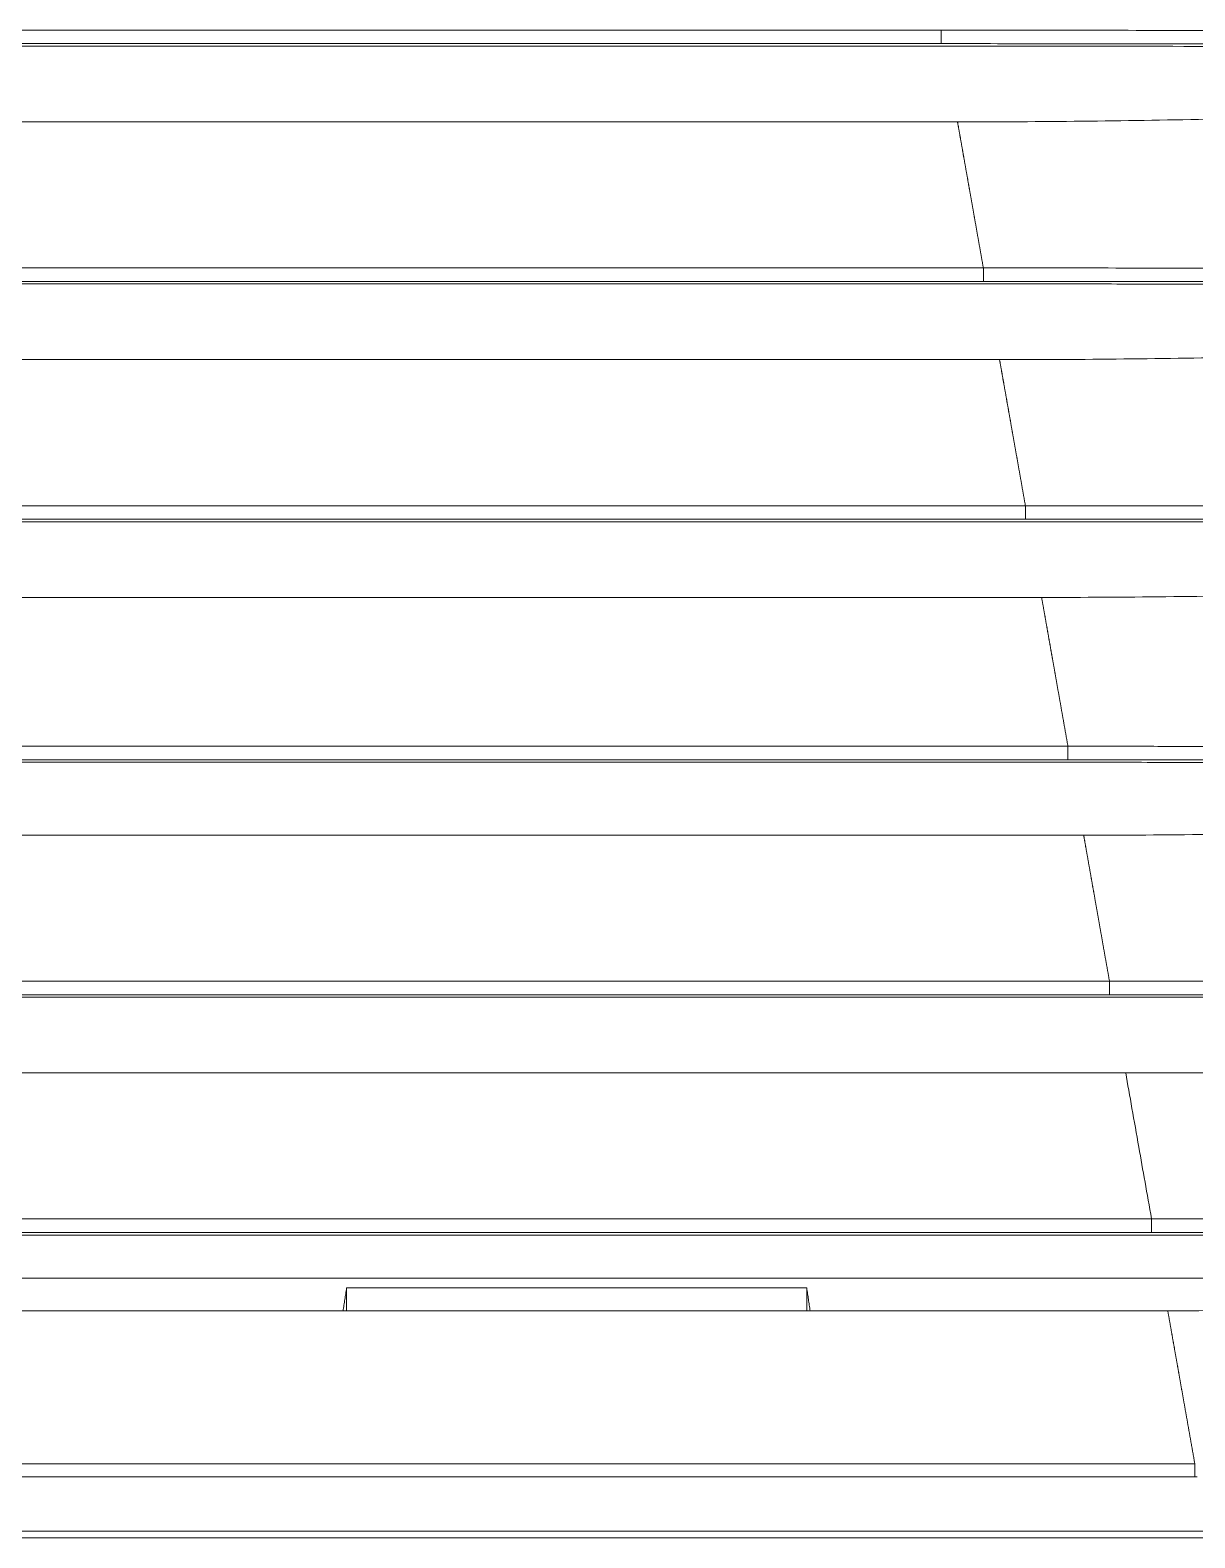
# Model space of a CAD drawing. Header units: millimetres. Extents: x 70151 to 230897, y 35202 to 113211.
# Drawn here: x 171812.3 to 171888.5, y 68349.7 to 68448.4 of the extents above; entities that cross this region are included whole.
import ezdxf

# ---------------------------------------------------------------- set-up
doc = ezdxf.new("R2010")
doc.units = ezdxf.units.MM
doc.header["$LTSCALE"] = 50
doc.layers.add('2-con', color=2, linetype='Continuous')
doc.layers.add('mark-B', color=2, linetype='Continuous', lineweight=20)

# ---------------------------------------------------------------- blocks, each defined once
blk = doc.blocks.new('무풍1way 일반')
at = {"layer": 'mark-B'}
for p, q in [((-380.009, -53.257), (380.009, -53.257)), ((380.009, -53.694), (-380.009, -53.694)), ((-379.231, -57.257), (379.231, -57.257)), ((379.231, -58.094), (-379.231, -58.094)), ((-377.457, -68.125), (-234.951, -68.125)), ((-353.818, -68.125), (-353.818, -69.617)), ((-323.694, -69.617), (-323.694, -68.125)), ((-258.563, -70.252), (-417.21, -70.252)), ((-235.049, -73.081), (-376.581, -73.081)), ((-376.395, -73.247), (376.395, -73.247)), ((376.395, -74.131), (-376.395, -74.131)), ((-374.704, -83.689), (-234.951, -83.689)), ((-235.049, -88.645), (-373.828, -88.645)), ((-373.642, -88.811), (373.642, -88.811)), ((373.642, -89.695), (-373.642, -89.695)), ((-371.951, -99.253), (-234.951, -99.253)), ((-235.051, -104.024), (-371.108, -104.024)), ((-370.922, -104.189), (370.922, -104.189)), ((370.922, -105.072), (-370.922, -105.072)), ((-369.199, -114.817), (-234.951, -114.817)), ((-235.049, -119.773), (-368.323, -119.773)), ((-368.136, -119.939), (368.136, -119.939)), ((368.136, -120.823), (-368.136, -120.823)), ((-366.446, -130.381), (-234.951, -130.381)), ((-235.049, -135.337), (-365.57, -135.337)), ((-365.384, -135.503), (365.384, -135.503)), ((365.384, -136.387), (-365.384, -136.387)), ((-363.693, -145.945), (-234.951, -145.945)), ((-235.049, -150.901), (-362.818, -150.901)), ((-362.631, -151.067), (362.631, -151.067)), ((362.631, -151.951), (-362.631, -151.951))]:
    blk.add_line(p, q, dxfattribs=at)
for points, degree in [([(-379.379, -57.257), (-379.33, -57.257), (-379.28, -57.257), (-379.231, -57.257)], 3), ([(-354.046, -68.11), (-353.818, -69.617)], 1), ([(-323.694, -69.617), (-323.465, -68.11)], 1), ([(-353.818, -69.617), (-323.694, -69.617)], 1)]:
    blk.add_open_spline(points, degree=degree, dxfattribs=at)
for points, knots in [([(-379.231, -58.094), (-379.231, -58.067), (-379.231, -58.035), (-379.231, -57.967), (-379.231, -57.929), (-379.231, -57.851), (-379.231, -57.81), (-379.231, -57.727), (-379.231, -57.685), (-379.231, -57.602), (-379.231, -57.561), (-379.231, -57.484), (-379.231, -57.447), (-379.231, -57.38), (-379.231, -57.349), (-379.231, -57.297), (-379.231, -57.275), (-379.231, -57.257)], [0, 0, 0, 0, 0.125, 0.125, 0.25, 0.25, 0.375, 0.375, 0.5, 0.5, 0.625, 0.625, 0.75, 0.75, 0.875, 0.875, 1, 1, 1, 1]), ([(-379.231, -58.094), (-379.225, -58.126), (-379.214, -58.191), (-379.197, -58.287), (-379.18, -58.384), (-379.163, -58.48), (-379.146, -58.576), (-379.129, -58.672), (-379.112, -58.768), (-379.095, -58.863), (-379.078, -58.958), (-379.062, -59.053), (-379.045, -59.148), (-379.028, -59.242), (-379.011, -59.337), (-378.995, -59.431), (-378.978, -59.525), (-378.962, -59.618), (-378.945, -59.712), (-378.929, -59.805), (-378.912, -59.898), (-378.896, -59.991), (-378.879, -60.084), (-378.863, -60.176), (-378.847, -60.268), (-378.83, -60.36), (-378.814, -60.452), (-378.798, -60.543), (-378.782, -60.635), (-378.766, -60.726), (-378.75, -60.817), (-378.734, -60.907), (-378.718, -60.998), (-378.702, -61.088), (-378.686, -61.178), (-378.67, -61.268), (-378.654, -61.358), (-378.638, -61.447), (-378.622, -61.536), (-378.607, -61.625), (-378.591, -61.714), (-378.575, -61.803), (-378.56, -61.891), (-378.544, -61.979), (-378.528, -62.067), (-378.513, -62.155), (-378.497, -62.242), (-378.482, -62.33), (-378.467, -62.417), (-378.451, -62.503), (-378.436, -62.59), (-378.421, -62.677), (-378.405, -62.763), (-378.39, -62.849), (-378.375, -62.935), (-378.36, -63.02), (-378.345, -63.105), (-378.33, -63.191), (-378.315, -63.276), (-378.3, -63.36), (-378.285, -63.445), (-378.27, -63.529), (-378.255, -63.613), (-378.24, -63.697), (-378.225, -63.781), (-378.211, -63.864), (-378.196, -63.947), (-378.181, -64.03), (-378.167, -64.113), (-378.152, -64.196), (-378.137, -64.278), (-378.123, -64.36), (-378.108, -64.442), (-378.094, -64.524), (-378.079, -64.606), (-378.065, -64.687), (-378.051, -64.768), (-378.036, -64.849), (-378.022, -64.93), (-378.008, -65.01), (-377.994, -65.09), (-377.98, -65.17), (-377.965, -65.25), (-377.951, -65.33), (-377.937, -65.409), (-377.923, -65.488), (-377.909, -65.567), (-377.895, -65.646), (-377.882, -65.725), (-377.868, -65.803), (-377.854, -65.881), (-377.84, -65.959), (-377.826, -66.037), (-377.813, -66.114), (-377.799, -66.191), (-377.785, -66.268), (-377.772, -66.345), (-377.758, -66.422), (-377.745, -66.498), (-377.731, -66.574), (-377.718, -66.65), (-377.704, -66.726), (-377.691, -66.802), (-377.678, -66.877), (-377.664, -66.952), (-377.651, -67.027), (-377.638, -67.102), (-377.625, -67.176), (-377.612, -67.251), (-377.599, -67.325), (-377.585, -67.399), (-377.572, -67.472), (-377.559, -67.546), (-377.547, -67.619), (-377.534, -67.692), (-377.521, -67.765), (-377.508, -67.837), (-377.495, -67.91), (-377.482, -67.982), (-377.47, -68.054), (-377.461, -68.101), (-377.457, -68.125)], [0, 0, 0, 0, 0.008442, 0.016882, 0.025321, 0.033758, 0.042193, 0.050627, 0.05906, 0.06749, 0.07592, 0.084348, 0.092774, 0.101199, 0.109623, 0.118045, 0.126466, 0.134886, 0.143304, 0.151721, 0.160137, 0.168552, 0.176965, 0.185378, 0.193789, 0.202199, 0.210608, 0.219016, 0.227423, 0.235829, 0.244234, 0.252638, 0.261041, 0.269444, 0.277845, 0.286246, 0.294645, 0.303044, 0.311442, 0.31984, 0.328237, 0.336633, 0.345028, 0.353423, 0.361817, 0.370211, 0.378604, 0.386996, 0.395388, 0.40378, 0.412171, 0.420562, 0.428952, 0.437342, 0.445732, 0.454121, 0.46251, 0.470899, 0.479287, 0.487675, 0.496063, 0.504451, 0.512839, 0.521227, 0.529614, 0.538002, 0.546389, 0.554777, 0.563165, 0.571552, 0.57994, 0.588328, 0.596715, 0.605104, 0.613492, 0.62188, 0.630269, 0.638658, 0.647047, 0.655437, 0.663827, 0.672217, 0.680607, 0.688998, 0.69739, 0.705782, 0.714174, 0.722567, 0.730961, 0.739355, 0.74775, 0.756145, 0.764541, 0.772938, 0.781335, 0.789733, 0.798132, 0.806532, 0.814932, 0.823334, 0.831736, 0.840139, 0.848543, 0.856948, 0.865354, 0.87376, 0.882168, 0.890577, 0.898987, 0.907398, 0.91581, 0.924224, 0.932638, 0.941054, 0.949471, 0.957889, 0.966309, 0.97473, 0.983152, 0.991575, 1, 1, 1, 1]), ([(-377.457, -68.125), (-382.878, -68.125), (-393.721, -68.251), (-409.959, -68.722), (-426.17, -69.381), (-442.363, -70.134), (-455.757, -70.756), (-463.76, -71.094), (-466.361, -71.198)], [0, 0, 0, 0, 0.182438, 0.364876, 0.547314, 0.729752, 0.91219, 1, 1, 1, 1]), ([(-493.88, -72.77), (-488.977, -72.781), (-484.078, -72.798), (-474.287, -72.839), (-469.394, -72.863), (-462.058, -72.902), (-459.613, -72.916), (-454.723, -72.943), (-452.279, -72.957), (-447.39, -72.985), (-444.946, -72.999), (-440.057, -73.027), (-435.168, -73.054), (-430.277, -73.081), (-425.386, -73.106), (-422.939, -73.118), (-418.045, -73.142), (-415.598, -73.153), (-410.702, -73.173), (-408.254, -73.183), (-400.908, -73.209), (-396.008, -73.223), (-388.656, -73.237), (-386.205, -73.241), (-381.301, -73.246), (-378.848, -73.247), (-376.395, -73.247)], [0, 0, 0, 0, 0.125, 0.125, 0.25, 0.25, 0.3125, 0.3125, 0.375, 0.375, 0.4375, 0.4375, 0.5, 0.5625, 0.5625, 0.625, 0.625, 0.6875, 0.6875, 0.75, 0.75, 0.875, 0.875, 0.9375, 0.9375, 1, 1, 1, 1]), ([(-376.581, -73.081), (-378.486, -73.081), (-380.39, -73.08), (-383.247, -73.078), (-384.2, -73.077), (-386.104, -73.075), (-387.056, -73.074), (-391.816, -73.067), (-395.622, -73.058), (-403.231, -73.037), (-407.034, -73.024), (-414.638, -72.995), (-418.438, -72.978), (-426.037, -72.943), (-429.836, -72.924), (-437.432, -72.884), (-441.229, -72.863), (-448.823, -72.821), (-452.619, -72.8), (-460.214, -72.759), (-464.012, -72.739), (-467.811, -72.721)], [0, 0, 0, 0, 0.0625, 0.0625, 0.09375, 0.09375, 0.125, 0.125, 0.25, 0.25, 0.375, 0.375, 0.5, 0.5, 0.625, 0.625, 0.75, 0.75, 0.875, 0.875, 1, 1, 1, 1]), ([(-376.395, -74.131), (-376.48, -74.131), (-376.565, -74.131), (-376.735, -74.131), (-376.991, -74.131), (-377.587, -74.131), (-378.779, -74.131), (-381.164, -74.129), (-383.207, -74.127), (-387.293, -74.12), (-390.017, -74.113), (-398.185, -74.087), (-403.628, -74.061), (-411.789, -74.01), (-414.509, -73.992), (-418.588, -73.961), (-419.948, -73.951), (-422.667, -73.929), (-424.026, -73.917), (-428.104, -73.882), (-430.821, -73.856), (-436.255, -73.803), (-438.972, -73.776), (-444.404, -73.719), (-447.121, -73.689), (-452.553, -73.63), (-455.269, -73.6), (-460.701, -73.542), (-463.418, -73.513), (-468.853, -73.457), (-471.57, -73.431), (-479.725, -73.357), (-485.164, -73.315), (-493.328, -73.271), (-496.051, -73.259), (-501.498, -73.243), (-504.223, -73.238), (-506.95, -73.237)], [0, 0, 0, 0, 0.001953, 0.001953, 0.003906, 0.007812, 0.015625, 0.03125, 0.0625, 0.0625, 0.125, 0.125, 0.25, 0.25, 0.3125, 0.3125, 0.34375, 0.34375, 0.375, 0.375, 0.4375, 0.4375, 0.5, 0.5, 0.5625, 0.5625, 0.625, 0.625, 0.6875, 0.6875, 0.75, 0.75, 0.875, 0.875, 0.9375, 0.9375, 1, 1, 1, 1]), ([(-376.395, -74.131), (-376.395, -74.099), (-376.395, -74.062), (-376.395, -73.978), (-376.395, -73.933), (-376.395, -73.837), (-376.395, -73.788), (-376.395, -73.688), (-376.395, -73.639), (-376.395, -73.545), (-376.395, -73.5), (-376.395, -73.419), (-376.395, -73.382), (-376.395, -73.322), (-376.395, -73.297), (-376.395, -73.261), (-376.395, -73.251), (-376.395, -73.247)], [0, 0, 0, 0, 0.125, 0.125, 0.25, 0.25, 0.375, 0.375, 0.5, 0.5, 0.625, 0.625, 0.75, 0.75, 0.875, 0.875, 1, 1, 1, 1]), ([(-374.704, -83.689), (-374.966, -82.21), (-375.493, -79.228), (-376.102, -75.786), (-376.395, -74.131)], [0, 0, 0, 0, 0.544728, 1, 1, 1, 1]), ([(-374.704, -83.689), (-380.127, -83.689), (-390.972, -83.815), (-407.212, -84.286), (-423.421, -84.945), (-439.611, -85.698), (-453.003, -86.32), (-461.005, -86.658), (-463.608, -86.762)], [0, 0, 0, 0, 0.182428, 0.364856, 0.547284, 0.729713, 0.912141, 1, 1, 1, 1]), ([(-491.123, -88.372), (-486.221, -88.382), (-481.323, -88.398), (-471.532, -88.436), (-466.64, -88.458), (-459.302, -88.494), (-456.857, -88.506), (-451.967, -88.532), (-449.522, -88.544), (-444.633, -88.57), (-442.188, -88.583), (-437.298, -88.609), (-432.408, -88.634), (-427.517, -88.659), (-422.625, -88.682), (-420.179, -88.693), (-415.285, -88.714), (-412.837, -88.725), (-407.942, -88.743), (-405.494, -88.752), (-398.148, -88.776), (-393.25, -88.789), (-385.899, -88.802), (-383.449, -88.805), (-378.546, -88.81), (-376.094, -88.811), (-373.642, -88.811)], [0, 0, 0, 0, 0.125, 0.125, 0.25, 0.25, 0.3125, 0.3125, 0.375, 0.375, 0.4375, 0.4375, 0.5, 0.5625, 0.5625, 0.625, 0.625, 0.6875, 0.6875, 0.75, 0.75, 0.875, 0.875, 0.9375, 0.9375, 1, 1, 1, 1]), ([(-465.062, -88.315), (-461.263, -88.332), (-457.464, -88.35), (-449.868, -88.388), (-446.07, -88.407), (-438.475, -88.445), (-434.677, -88.464), (-427.08, -88.501), (-423.281, -88.519), (-415.681, -88.551), (-411.88, -88.566), (-404.276, -88.593), (-400.473, -88.605), (-392.864, -88.624), (-389.058, -88.632), (-383.347, -88.64), (-381.443, -88.642), (-377.636, -88.644), (-375.732, -88.645), (-373.828, -88.645)], [0, 0, 0, 0, 0.125, 0.125, 0.25, 0.25, 0.375, 0.375, 0.5, 0.5, 0.625, 0.625, 0.75, 0.75, 0.875, 0.875, 0.9375, 0.9375, 1, 1, 1, 1]), ([(-373.642, -88.811), (-373.642, -88.815), (-373.642, -88.825), (-373.642, -88.861), (-373.642, -88.886), (-373.642, -88.946), (-373.642, -88.983), (-373.642, -89.064), (-373.642, -89.109), (-373.642, -89.203), (-373.642, -89.252), (-373.642, -89.352), (-373.642, -89.401), (-373.642, -89.497), (-373.642, -89.542), (-373.642, -89.626), (-373.642, -89.663), (-373.642, -89.695)], [0, 0, 0, 0, 0.125, 0.125, 0.25, 0.25, 0.375, 0.375, 0.5, 0.5, 0.625, 0.625, 0.75, 0.75, 0.875, 0.875, 1, 1, 1, 1]), ([(-373.642, -89.695), (-373.727, -89.695), (-373.812, -89.695), (-373.982, -89.695), (-374.238, -89.695), (-374.834, -89.695), (-376.026, -89.695), (-378.409, -89.694), (-380.452, -89.691), (-384.537, -89.685), (-387.259, -89.678), (-395.426, -89.653), (-400.868, -89.629), (-409.028, -89.581), (-411.748, -89.563), (-417.186, -89.525), (-419.905, -89.504), (-425.342, -89.459), (-428.06, -89.434), (-433.494, -89.384), (-436.211, -89.357), (-441.644, -89.303), (-444.361, -89.274), (-449.794, -89.218), (-452.51, -89.189), (-457.943, -89.133), (-460.66, -89.105), (-466.095, -89.052), (-468.813, -89.027), (-476.967, -88.956), (-482.406, -88.916), (-490.569, -88.873), (-493.29, -88.862), (-498.736, -88.846), (-501.46, -88.841), (-504.185, -88.841)], [0, 0, 0, 0, 0.001953, 0.001953, 0.003906, 0.007812, 0.015625, 0.03125, 0.0625, 0.0625, 0.125, 0.125, 0.25, 0.25, 0.3125, 0.3125, 0.375, 0.375, 0.4375, 0.4375, 0.5, 0.5, 0.5625, 0.5625, 0.625, 0.625, 0.6875, 0.6875, 0.75, 0.75, 0.875, 0.875, 0.9375, 0.9375, 1, 1, 1, 1]), ([(-373.642, -89.695), (-373.637, -89.726), (-373.626, -89.787), (-373.609, -89.879), (-373.593, -89.97), (-373.577, -90.062), (-373.561, -90.153), (-373.545, -90.244), (-373.529, -90.334), (-373.513, -90.425), (-373.497, -90.515), (-373.481, -90.605), (-373.465, -90.695), (-373.449, -90.785), (-373.433, -90.875), (-373.418, -90.964), (-373.402, -91.053), (-373.386, -91.142), (-373.37, -91.231), (-373.355, -91.319), (-373.339, -91.408), (-373.323, -91.496), (-373.308, -91.584), (-373.292, -91.671), (-373.277, -91.759), (-373.261, -91.846), (-373.246, -91.934), (-373.231, -92.021), (-373.215, -92.107), (-373.2, -92.194), (-373.185, -92.28), (-373.169, -92.367), (-373.154, -92.453), (-373.139, -92.538), (-373.124, -92.624), (-373.109, -92.709), (-373.094, -92.795), (-373.079, -92.88), (-373.064, -92.964), (-373.049, -93.049), (-373.034, -93.133), (-373.019, -93.218), (-373.004, -93.302), (-372.989, -93.386), (-372.974, -93.469), (-372.96, -93.553), (-372.945, -93.636), (-372.93, -93.719), (-372.916, -93.802), (-372.901, -93.885), (-372.886, -93.967), (-372.872, -94.049), (-372.857, -94.131), (-372.843, -94.213), (-372.828, -94.295), (-372.814, -94.376), (-372.8, -94.458), (-372.785, -94.539), (-372.771, -94.62), (-372.757, -94.701), (-372.742, -94.781), (-372.728, -94.861), (-372.714, -94.941), (-372.7, -95.021), (-372.686, -95.101), (-372.672, -95.181), (-372.658, -95.26), (-372.644, -95.339), (-372.63, -95.418), (-372.616, -95.497), (-372.602, -95.575), (-372.588, -95.654), (-372.574, -95.732), (-372.56, -95.81), (-372.547, -95.888), (-372.533, -95.965), (-372.519, -96.043), (-372.506, -96.12), (-372.492, -96.197), (-372.478, -96.274), (-372.465, -96.35), (-372.451, -96.427), (-372.438, -96.503), (-372.424, -96.579), (-372.411, -96.655), (-372.398, -96.73), (-372.384, -96.806), (-372.371, -96.881), (-372.358, -96.956), (-372.345, -97.031), (-372.331, -97.105), (-372.318, -97.18), (-372.305, -97.254), (-372.292, -97.328), (-372.279, -97.402), (-372.266, -97.476), (-372.253, -97.549), (-372.24, -97.622), (-372.227, -97.695), (-372.214, -97.768), (-372.201, -97.841), (-372.188, -97.913), (-372.176, -97.986), (-372.163, -98.058), (-372.15, -98.13), (-372.137, -98.201), (-372.125, -98.273), (-372.112, -98.344), (-372.1, -98.415), (-372.087, -98.486), (-372.075, -98.557), (-372.062, -98.628), (-372.05, -98.698), (-372.037, -98.768), (-372.025, -98.838), (-372.013, -98.908), (-372, -98.977), (-371.988, -99.047), (-371.976, -99.116), (-371.964, -99.185), (-371.955, -99.23), (-371.951, -99.253)], [0, 0, 0, 0, 0.008436, 0.01687, 0.025302, 0.033734, 0.042163, 0.050592, 0.059019, 0.067445, 0.075869, 0.084292, 0.092714, 0.101135, 0.109554, 0.117972, 0.126389, 0.134805, 0.14322, 0.151634, 0.160046, 0.168458, 0.176868, 0.185278, 0.193686, 0.202094, 0.2105, 0.218906, 0.227311, 0.235715, 0.244118, 0.252521, 0.260922, 0.269323, 0.277723, 0.286122, 0.294521, 0.302919, 0.311316, 0.319713, 0.328109, 0.336505, 0.3449, 0.353294, 0.361688, 0.370082, 0.378475, 0.386867, 0.395259, 0.403651, 0.412043, 0.420434, 0.428825, 0.437215, 0.445606, 0.453996, 0.462386, 0.470775, 0.479165, 0.487554, 0.495943, 0.504333, 0.512722, 0.521111, 0.5295, 0.537889, 0.546278, 0.554667, 0.563056, 0.571445, 0.579835, 0.588225, 0.596614, 0.605004, 0.613394, 0.621785, 0.630176, 0.638567, 0.646958, 0.65535, 0.663742, 0.672134, 0.680527, 0.68892, 0.697314, 0.705708, 0.714103, 0.722498, 0.730894, 0.73929, 0.747687, 0.756085, 0.764483, 0.772882, 0.781282, 0.789683, 0.798084, 0.806486, 0.814888, 0.823292, 0.831696, 0.840102, 0.848508, 0.856915, 0.865323, 0.873732, 0.882142, 0.890553, 0.898965, 0.907378, 0.915793, 0.924208, 0.932624, 0.941042, 0.949461, 0.957881, 0.966302, 0.974725, 0.983148, 0.991574, 1, 1, 1, 1]), ([(-371.951, -99.253), (-377.376, -99.253), (-388.224, -99.379), (-404.466, -99.85), (-420.673, -100.509), (-436.858, -101.262), (-450.248, -101.884), (-458.251, -102.222), (-460.855, -102.326)], [0, 0, 0, 0, 0.182418, 0.364836, 0.547254, 0.729672, 0.91209, 1, 1, 1, 1]), ([(-370.922, -105.072), (-371.007, -105.072), (-371.093, -105.072), (-371.263, -105.072), (-371.519, -105.072), (-372.115, -105.072), (-373.308, -105.072), (-375.693, -105.071), (-377.738, -105.068), (-381.826, -105.062), (-384.551, -105.056), (-392.724, -105.031), (-398.171, -105.007), (-406.339, -104.961), (-409.062, -104.944), (-414.506, -104.906), (-417.227, -104.885), (-422.669, -104.841), (-425.39, -104.818), (-430.83, -104.769), (-433.55, -104.743), (-438.989, -104.69), (-441.708, -104.662), (-447.147, -104.607), (-449.866, -104.579), (-455.306, -104.524), (-458.025, -104.497), (-463.466, -104.446), (-466.187, -104.421), (-474.35, -104.352), (-479.793, -104.313), (-487.964, -104.272), (-490.688, -104.261), (-496.139, -104.246), (-498.865, -104.242), (-501.592, -104.241)], [0, 0, 0, 0, 0.001953, 0.001953, 0.003906, 0.007812, 0.015625, 0.03125, 0.0625, 0.0625, 0.125, 0.125, 0.25, 0.25, 0.3125, 0.3125, 0.375, 0.375, 0.4375, 0.4375, 0.5, 0.5, 0.5625, 0.5625, 0.625, 0.625, 0.6875, 0.6875, 0.75, 0.75, 0.875, 0.875, 0.9375, 0.9375, 1, 1, 1, 1]), ([(-488.382, -103.771), (-483.482, -103.781), (-478.585, -103.796), (-468.796, -103.832), (-463.904, -103.853), (-456.567, -103.887), (-454.122, -103.899), (-449.233, -103.923), (-446.788, -103.935), (-441.899, -103.959), (-437.01, -103.984), (-429.675, -104.02), (-424.785, -104.043), (-419.893, -104.066), (-417.447, -104.076), (-412.554, -104.097), (-410.107, -104.106), (-405.213, -104.124), (-402.765, -104.133), (-395.421, -104.155), (-390.524, -104.168), (-383.176, -104.18), (-380.726, -104.183), (-375.825, -104.188), (-373.374, -104.189), (-370.922, -104.189)], [0, 0, 0, 0, 0.125, 0.125, 0.25, 0.25, 0.3125, 0.3125, 0.375, 0.375, 0.4375, 0.5, 0.5625, 0.5625, 0.625, 0.625, 0.6875, 0.6875, 0.75, 0.75, 0.875, 0.875, 0.9375, 0.9375, 1, 1, 1, 1]), ([(-462.299, -103.709), (-458.5, -103.725), (-454.703, -103.743), (-447.11, -103.778), (-443.314, -103.796), (-435.721, -103.833), (-431.925, -103.851), (-424.331, -103.885), (-420.533, -103.902), (-412.936, -103.933), (-409.137, -103.948), (-401.537, -103.974), (-397.736, -103.985), (-390.132, -104.003), (-386.328, -104.011), (-381.572, -104.017), (-380.621, -104.018), (-378.718, -104.02), (-377.767, -104.021), (-374.913, -104.023), (-373.01, -104.024), (-371.108, -104.024)], [0, 0, 0, 0, 0.125, 0.125, 0.25, 0.25, 0.375, 0.375, 0.5, 0.5, 0.625, 0.625, 0.75, 0.75, 0.875, 0.875, 0.90625, 0.90625, 0.9375, 0.9375, 1, 1, 1, 1]), ([(-370.922, -104.189), (-370.922, -104.193), (-370.922, -104.203), (-370.922, -104.239), (-370.922, -104.263), (-370.922, -104.324), (-370.922, -104.36), (-370.922, -104.441), (-370.922, -104.486), (-370.922, -104.58), (-370.922, -104.629), (-370.922, -104.728), (-370.922, -104.778), (-370.922, -104.873), (-370.922, -104.919), (-370.922, -105.002), (-370.922, -105.04), (-370.922, -105.072)], [0, 0, 0, 0, 0.125, 0.125, 0.25, 0.25, 0.375, 0.375, 0.5, 0.5, 0.625, 0.625, 0.75, 0.75, 0.875, 0.875, 1, 1, 1, 1]), ([(-370.922, -105.072), (-370.917, -105.104), (-370.906, -105.166), (-370.889, -105.26), (-370.873, -105.353), (-370.856, -105.446), (-370.84, -105.539), (-370.823, -105.632), (-370.807, -105.725), (-370.79, -105.817), (-370.774, -105.91), (-370.758, -106.002), (-370.742, -106.093), (-370.725, -106.185), (-370.709, -106.277), (-370.693, -106.368), (-370.677, -106.459), (-370.661, -106.55), (-370.645, -106.64), (-370.629, -106.731), (-370.613, -106.821), (-370.597, -106.911), (-370.581, -107.001), (-370.565, -107.09), (-370.55, -107.18), (-370.534, -107.269), (-370.518, -107.358), (-370.502, -107.446), (-370.487, -107.535), (-370.471, -107.623), (-370.455, -107.712), (-370.44, -107.8), (-370.424, -107.887), (-370.409, -107.975), (-370.393, -108.062), (-370.378, -108.149), (-370.363, -108.236), (-370.347, -108.323), (-370.332, -108.41), (-370.317, -108.496), (-370.301, -108.582), (-370.286, -108.668), (-370.271, -108.754), (-370.256, -108.839), (-370.241, -108.925), (-370.226, -109.01), (-370.211, -109.095), (-370.196, -109.18), (-370.181, -109.264), (-370.166, -109.348), (-370.151, -109.433), (-370.136, -109.516), (-370.121, -109.6), (-370.107, -109.684), (-370.092, -109.767), (-370.077, -109.85), (-370.063, -109.933), (-370.048, -110.016), (-370.033, -110.098), (-370.019, -110.181), (-370.004, -110.263), (-369.99, -110.345), (-369.975, -110.426), (-369.961, -110.508), (-369.947, -110.589), (-369.932, -110.67), (-369.918, -110.751), (-369.904, -110.832), (-369.889, -110.912), (-369.875, -110.992), (-369.861, -111.072), (-369.847, -111.152), (-369.833, -111.232), (-369.819, -111.311), (-369.805, -111.391), (-369.791, -111.47), (-369.777, -111.549), (-369.763, -111.627), (-369.749, -111.706), (-369.735, -111.784), (-369.721, -111.862), (-369.708, -111.94), (-369.694, -112.017), (-369.68, -112.095), (-369.667, -112.172), (-369.653, -112.249), (-369.639, -112.326), (-369.626, -112.403), (-369.612, -112.479), (-369.599, -112.555), (-369.585, -112.631), (-369.572, -112.707), (-369.559, -112.783), (-369.545, -112.858), (-369.532, -112.933), (-369.519, -113.008), (-369.505, -113.083), (-369.492, -113.158), (-369.479, -113.232), (-369.466, -113.306), (-369.453, -113.38), (-369.44, -113.454), (-369.427, -113.528), (-369.414, -113.601), (-369.401, -113.674), (-369.388, -113.747), (-369.375, -113.82), (-369.362, -113.892), (-369.349, -113.965), (-369.337, -114.037), (-369.324, -114.109), (-369.311, -114.181), (-369.299, -114.252), (-369.286, -114.324), (-369.273, -114.395), (-369.261, -114.466), (-369.248, -114.536), (-369.236, -114.607), (-369.223, -114.677), (-369.211, -114.747), (-369.203, -114.794), (-369.199, -114.817)], [0, 0, 0, 0, 0.008438, 0.016875, 0.02531, 0.033743, 0.042175, 0.050606, 0.059035, 0.067462, 0.075889, 0.084314, 0.092737, 0.10116, 0.109581, 0.118001, 0.126419, 0.134836, 0.143253, 0.151668, 0.160081, 0.168494, 0.176906, 0.185317, 0.193726, 0.202135, 0.210542, 0.218949, 0.227355, 0.235759, 0.244163, 0.252566, 0.260968, 0.26937, 0.27777, 0.28617, 0.294569, 0.302968, 0.311365, 0.319762, 0.328159, 0.336554, 0.344949, 0.353344, 0.361738, 0.370132, 0.378525, 0.386917, 0.395309, 0.403701, 0.412092, 0.420483, 0.428874, 0.437264, 0.445654, 0.454044, 0.462434, 0.470823, 0.479212, 0.487601, 0.49599, 0.504379, 0.512767, 0.521156, 0.529544, 0.537933, 0.546321, 0.55471, 0.563098, 0.571487, 0.579875, 0.588264, 0.596653, 0.605043, 0.613432, 0.621822, 0.630212, 0.638602, 0.646992, 0.655383, 0.663774, 0.672166, 0.680558, 0.68895, 0.697343, 0.705737, 0.71413, 0.722525, 0.73092, 0.739315, 0.747711, 0.756108, 0.764506, 0.772904, 0.781303, 0.789702, 0.798102, 0.806503, 0.814905, 0.823308, 0.831712, 0.840116, 0.848521, 0.856928, 0.865335, 0.873743, 0.882152, 0.890562, 0.898974, 0.907386, 0.915799, 0.924214, 0.93263, 0.941047, 0.949465, 0.957884, 0.966305, 0.974727, 0.98315, 0.991574, 1, 1, 1, 1]), ([(-369.199, -114.817), (-374.625, -114.817), (-385.477, -114.943), (-401.72, -115.414), (-417.924, -116.073), (-434.105, -116.826), (-447.493, -117.448), (-455.497, -117.786), (-458.102, -117.89)], [0, 0, 0, 0, 0.182407, 0.364815, 0.547222, 0.72963, 0.912037, 1, 1, 1, 1]), ([(-368.136, -120.823), (-368.221, -120.823), (-368.307, -120.823), (-368.477, -120.823), (-368.732, -120.823), (-369.328, -120.823), (-370.519, -120.823), (-372.901, -120.822), (-374.942, -120.82), (-379.025, -120.814), (-381.746, -120.808), (-389.909, -120.786), (-395.349, -120.764), (-403.508, -120.721), (-406.227, -120.706), (-411.665, -120.671), (-414.384, -120.652), (-419.821, -120.611), (-422.539, -120.589), (-427.974, -120.543), (-430.691, -120.519), (-436.125, -120.469), (-438.842, -120.443), (-444.276, -120.391), (-446.993, -120.365), (-452.427, -120.313), (-455.144, -120.287), (-460.579, -120.238), (-463.297, -120.215), (-471.451, -120.15), (-476.889, -120.113), (-485.049, -120.074), (-487.77, -120.063), (-493.213, -120.049), (-495.935, -120.045), (-498.658, -120.044)], [0, 0, 0, 0, 0.001953, 0.001953, 0.003906, 0.007812, 0.015625, 0.03125, 0.0625, 0.0625, 0.125, 0.125, 0.25, 0.25, 0.3125, 0.3125, 0.375, 0.375, 0.4375, 0.4375, 0.5, 0.5, 0.5625, 0.5625, 0.625, 0.625, 0.6875, 0.6875, 0.75, 0.75, 0.875, 0.875, 0.9375, 0.9375, 1, 1, 1, 1]), ([(-485.605, -119.572), (-480.706, -119.581), (-475.809, -119.594), (-466.02, -119.626), (-461.127, -119.644), (-453.79, -119.675), (-451.344, -119.685), (-446.453, -119.706), (-444.008, -119.717), (-439.117, -119.739), (-434.227, -119.761), (-426.89, -119.792), (-421.998, -119.813), (-417.106, -119.832), (-414.659, -119.841), (-409.765, -119.859), (-407.318, -119.868), (-402.423, -119.883), (-399.975, -119.89), (-392.631, -119.91), (-387.734, -119.921), (-380.387, -119.931), (-377.937, -119.934), (-373.037, -119.938), (-370.587, -119.939), (-368.136, -119.939)], [0, 0, 0, 0, 0.125, 0.125, 0.25, 0.25, 0.3125, 0.3125, 0.375, 0.375, 0.4375, 0.5, 0.5625, 0.5625, 0.625, 0.625, 0.6875, 0.6875, 0.75, 0.75, 0.875, 0.875, 0.9375, 0.9375, 1, 1, 1, 1]), ([(-459.564, -119.5), (-455.764, -119.514), (-451.964, -119.53), (-444.365, -119.561), (-440.566, -119.577), (-432.968, -119.609), (-429.169, -119.624), (-421.569, -119.655), (-417.769, -119.669), (-410.168, -119.696), (-406.366, -119.709), (-398.762, -119.731), (-394.959, -119.74), (-387.351, -119.756), (-383.546, -119.762), (-377.838, -119.769), (-375.935, -119.77), (-372.129, -119.772), (-370.226, -119.773), (-368.323, -119.773)], [0, 0, 0, 0, 0.125, 0.125, 0.25, 0.25, 0.375, 0.375, 0.5, 0.5, 0.625, 0.625, 0.75, 0.75, 0.875, 0.875, 0.9375, 0.9375, 1, 1, 1, 1]), ([(-368.136, -119.939), (-368.136, -119.943), (-368.136, -119.953), (-368.136, -119.989), (-368.136, -120.014), (-368.136, -120.074), (-368.136, -120.111), (-368.136, -120.192), (-368.136, -120.237), (-368.136, -120.331), (-368.136, -120.38), (-368.136, -120.48), (-368.136, -120.529), (-368.136, -120.625), (-368.136, -120.67), (-368.136, -120.754), (-368.136, -120.791), (-368.136, -120.823)], [0, 0, 0, 0, 0.125, 0.125, 0.25, 0.25, 0.375, 0.375, 0.5, 0.5, 0.625, 0.625, 0.75, 0.75, 0.875, 0.875, 1, 1, 1, 1]), ([(-368.136, -120.823), (-368.131, -120.854), (-368.12, -120.915), (-368.104, -121.007), (-368.088, -121.098), (-368.072, -121.19), (-368.056, -121.281), (-368.039, -121.372), (-368.023, -121.462), (-368.007, -121.553), (-367.991, -121.643), (-367.975, -121.733), (-367.96, -121.823), (-367.944, -121.913), (-367.928, -122.003), (-367.912, -122.092), (-367.896, -122.181), (-367.881, -122.27), (-367.865, -122.359), (-367.849, -122.447), (-367.834, -122.536), (-367.818, -122.624), (-367.802, -122.712), (-367.787, -122.799), (-367.771, -122.887), (-367.756, -122.974), (-367.741, -123.062), (-367.725, -123.149), (-367.71, -123.235), (-367.695, -123.322), (-367.679, -123.408), (-367.664, -123.495), (-367.649, -123.581), (-367.634, -123.666), (-367.618, -123.752), (-367.603, -123.837), (-367.588, -123.923), (-367.573, -124.008), (-367.558, -124.092), (-367.543, -124.177), (-367.528, -124.261), (-367.513, -124.346), (-367.499, -124.43), (-367.484, -124.514), (-367.469, -124.597), (-367.454, -124.681), (-367.439, -124.764), (-367.425, -124.847), (-367.41, -124.93), (-367.395, -125.013), (-367.381, -125.095), (-367.366, -125.177), (-367.352, -125.259), (-367.337, -125.341), (-367.323, -125.423), (-367.308, -125.504), (-367.294, -125.586), (-367.28, -125.667), (-367.265, -125.748), (-367.251, -125.829), (-367.237, -125.909), (-367.223, -125.989), (-367.209, -126.069), (-367.194, -126.149), (-367.18, -126.229), (-367.166, -126.309), (-367.152, -126.388), (-367.138, -126.467), (-367.124, -126.546), (-367.11, -126.625), (-367.096, -126.703), (-367.083, -126.782), (-367.069, -126.86), (-367.055, -126.938), (-367.041, -127.016), (-367.027, -127.093), (-367.014, -127.171), (-367, -127.248), (-366.987, -127.325), (-366.973, -127.402), (-366.959, -127.478), (-366.946, -127.555), (-366.932, -127.631), (-366.919, -127.707), (-366.906, -127.783), (-366.892, -127.858), (-366.879, -127.934), (-366.866, -128.009), (-366.852, -128.084), (-366.839, -128.159), (-366.826, -128.233), (-366.813, -128.308), (-366.8, -128.382), (-366.786, -128.456), (-366.773, -128.53), (-366.76, -128.604), (-366.747, -128.677), (-366.734, -128.75), (-366.721, -128.823), (-366.709, -128.896), (-366.696, -128.969), (-366.683, -129.041), (-366.67, -129.114), (-366.657, -129.186), (-366.645, -129.258), (-366.632, -129.329), (-366.619, -129.401), (-366.607, -129.472), (-366.594, -129.543), (-366.582, -129.614), (-366.569, -129.685), (-366.557, -129.756), (-366.544, -129.826), (-366.532, -129.896), (-366.519, -129.966), (-366.507, -130.036), (-366.495, -130.105), (-366.483, -130.175), (-366.47, -130.244), (-366.458, -130.313), (-366.45, -130.358), (-366.446, -130.381)], [0, 0, 0, 0, 0.008436, 0.01687, 0.025302, 0.033734, 0.042163, 0.050592, 0.059019, 0.067445, 0.075869, 0.084292, 0.092714, 0.101135, 0.109554, 0.117972, 0.126389, 0.134805, 0.14322, 0.151634, 0.160046, 0.168458, 0.176868, 0.185278, 0.193686, 0.202094, 0.2105, 0.218906, 0.227311, 0.235715, 0.244118, 0.252521, 0.260922, 0.269323, 0.277723, 0.286122, 0.294521, 0.302919, 0.311316, 0.319713, 0.328109, 0.336505, 0.3449, 0.353294, 0.361688, 0.370082, 0.378475, 0.386867, 0.395259, 0.403651, 0.412043, 0.420434, 0.428825, 0.437215, 0.445606, 0.453996, 0.462386, 0.470775, 0.479165, 0.487554, 0.495943, 0.504333, 0.512722, 0.521111, 0.5295, 0.537889, 0.546278, 0.554667, 0.563056, 0.571445, 0.579835, 0.588225, 0.596614, 0.605004, 0.613394, 0.621785, 0.630176, 0.638567, 0.646958, 0.65535, 0.663742, 0.672134, 0.680527, 0.68892, 0.697314, 0.705708, 0.714103, 0.722498, 0.730894, 0.73929, 0.747687, 0.756085, 0.764483, 0.772882, 0.781282, 0.789683, 0.798084, 0.806486, 0.814888, 0.823292, 0.831696, 0.840102, 0.848508, 0.856915, 0.865323, 0.873732, 0.882142, 0.890553, 0.898965, 0.907378, 0.915793, 0.924208, 0.932624, 0.941042, 0.949461, 0.957881, 0.966302, 0.974725, 0.983148, 0.991574, 1, 1, 1, 1]), ([(-366.446, -130.381), (-371.874, -130.381), (-382.729, -130.507), (-398.973, -130.978), (-415.176, -131.637), (-431.352, -132.39), (-444.739, -133.012), (-452.743, -133.35), (-455.349, -133.454)], [0, 0, 0, 0, 0.182397, 0.364793, 0.54719, 0.729586, 0.911983, 1, 1, 1, 1]), ([(-482.845, -135.17), (-477.947, -135.178), (-473.051, -135.19), (-463.263, -135.219), (-458.37, -135.236), (-451.032, -135.264), (-448.586, -135.273), (-443.695, -135.293), (-441.25, -135.302), (-436.359, -135.322), (-431.468, -135.342), (-424.131, -135.371), (-416.793, -135.398), (-411.9, -135.415), (-407.006, -135.431), (-404.559, -135.439), (-399.664, -135.453), (-397.216, -135.459), (-389.873, -135.477), (-384.977, -135.486), (-377.631, -135.496), (-375.182, -135.499), (-370.283, -135.502), (-367.834, -135.503), (-365.384, -135.503)], [0, 0, 0, 0, 0.125, 0.125, 0.25, 0.25, 0.3125, 0.3125, 0.375, 0.375, 0.4375, 0.5, 0.5625, 0.625, 0.625, 0.6875, 0.6875, 0.75, 0.75, 0.875, 0.875, 0.9375, 0.9375, 1, 1, 1, 1]), ([(-456.815, -135.092), (-453.014, -135.104), (-449.214, -135.118), (-441.614, -135.146), (-437.814, -135.161), (-430.215, -135.189), (-426.415, -135.204), (-418.815, -135.231), (-415.014, -135.244), (-407.412, -135.268), (-403.61, -135.279), (-396.006, -135.299), (-392.203, -135.308), (-384.596, -135.322), (-380.791, -135.327), (-375.084, -135.333), (-373.181, -135.335), (-369.376, -135.337), (-367.473, -135.337), (-365.57, -135.337)], [0, 0, 0, 0, 0.125, 0.125, 0.25, 0.25, 0.375, 0.375, 0.5, 0.5, 0.625, 0.625, 0.75, 0.75, 0.875, 0.875, 0.9375, 0.9375, 1, 1, 1, 1]), ([(-365.384, -136.387), (-365.554, -136.387), (-365.724, -136.387), (-366.064, -136.387), (-366.574, -136.387), (-367.765, -136.387), (-370.146, -136.386), (-372.187, -136.384), (-376.269, -136.378), (-378.99, -136.373), (-387.151, -136.352), (-392.591, -136.332), (-400.749, -136.291), (-403.468, -136.276), (-408.906, -136.243), (-411.624, -136.225), (-417.061, -136.186), (-419.779, -136.166), (-425.214, -136.122), (-427.932, -136.098), (-433.366, -136.051), (-436.083, -136.026), (-441.517, -135.976), (-444.234, -135.951), (-449.669, -135.901), (-452.386, -135.877), (-457.821, -135.83), (-460.539, -135.808), (-468.693, -135.745), (-474.13, -135.71), (-482.289, -135.672), (-485.009, -135.662), (-490.451, -135.648), (-493.173, -135.644), (-495.895, -135.644)], [0, 0, 0, 0, 0.003906, 0.003906, 0.007813, 0.015625, 0.03125, 0.0625, 0.0625, 0.125, 0.125, 0.25, 0.25, 0.3125, 0.3125, 0.375, 0.375, 0.4375, 0.4375, 0.5, 0.5, 0.5625, 0.5625, 0.625, 0.625, 0.6875, 0.6875, 0.75, 0.75, 0.875, 0.875, 0.9375, 0.9375, 1, 1, 1, 1]), ([(-365.384, -135.503), (-365.384, -135.507), (-365.384, -135.517), (-365.384, -135.553), (-365.384, -135.578), (-365.384, -135.638), (-365.384, -135.675), (-365.384, -135.756), (-365.384, -135.801), (-365.384, -135.895), (-365.384, -135.944), (-365.384, -136.044), (-365.384, -136.093), (-365.384, -136.189), (-365.384, -136.234), (-365.384, -136.318), (-365.384, -136.355), (-365.384, -136.387)], [0, 0, 0, 0, 0.125, 0.125, 0.25, 0.25, 0.375, 0.375, 0.5, 0.5, 0.625, 0.625, 0.75, 0.75, 0.875, 0.875, 1, 1, 1, 1]), ([(-365.384, -136.387), (-365.378, -136.418), (-365.367, -136.479), (-365.351, -136.571), (-365.335, -136.662), (-365.319, -136.754), (-365.303, -136.845), (-365.287, -136.936), (-365.271, -137.026), (-365.255, -137.117), (-365.239, -137.207), (-365.223, -137.297), (-365.207, -137.387), (-365.191, -137.477), (-365.175, -137.567), (-365.159, -137.656), (-365.144, -137.745), (-365.128, -137.834), (-365.112, -137.923), (-365.096, -138.011), (-365.081, -138.1), (-365.065, -138.188), (-365.05, -138.276), (-365.034, -138.363), (-365.019, -138.451), (-365.003, -138.538), (-364.988, -138.626), (-364.972, -138.713), (-364.957, -138.799), (-364.942, -138.886), (-364.926, -138.972), (-364.911, -139.059), (-364.896, -139.145), (-364.881, -139.23), (-364.866, -139.316), (-364.851, -139.401), (-364.836, -139.487), (-364.82, -139.572), (-364.805, -139.656), (-364.791, -139.741), (-364.776, -139.825), (-364.761, -139.91), (-364.746, -139.994), (-364.731, -140.078), (-364.716, -140.161), (-364.701, -140.245), (-364.687, -140.328), (-364.672, -140.411), (-364.657, -140.494), (-364.643, -140.577), (-364.628, -140.659), (-364.614, -140.741), (-364.599, -140.823), (-364.585, -140.905), (-364.57, -140.987), (-364.556, -141.068), (-364.541, -141.15), (-364.527, -141.231), (-364.513, -141.312), (-364.498, -141.393), (-364.484, -141.473), (-364.47, -141.553), (-364.456, -141.633), (-364.442, -141.713), (-364.428, -141.793), (-364.413, -141.873), (-364.399, -141.952), (-364.385, -142.031), (-364.372, -142.11), (-364.358, -142.189), (-364.344, -142.267), (-364.33, -142.346), (-364.316, -142.424), (-364.302, -142.502), (-364.288, -142.58), (-364.275, -142.657), (-364.261, -142.735), (-364.247, -142.812), (-364.234, -142.889), (-364.22, -142.966), (-364.207, -143.042), (-364.193, -143.119), (-364.18, -143.195), (-364.166, -143.271), (-364.153, -143.347), (-364.139, -143.422), (-364.126, -143.498), (-364.113, -143.573), (-364.1, -143.648), (-364.086, -143.723), (-364.073, -143.797), (-364.06, -143.872), (-364.047, -143.946), (-364.034, -144.02), (-364.021, -144.094), (-364.008, -144.168), (-363.995, -144.241), (-363.982, -144.314), (-363.969, -144.387), (-363.956, -144.46), (-363.943, -144.533), (-363.93, -144.605), (-363.917, -144.678), (-363.905, -144.75), (-363.892, -144.822), (-363.879, -144.893), (-363.867, -144.965), (-363.854, -145.036), (-363.841, -145.107), (-363.829, -145.178), (-363.816, -145.249), (-363.804, -145.32), (-363.791, -145.39), (-363.779, -145.46), (-363.767, -145.53), (-363.754, -145.6), (-363.742, -145.669), (-363.73, -145.739), (-363.718, -145.808), (-363.705, -145.877), (-363.697, -145.922), (-363.693, -145.945)], [0, 0, 0, 0, 0.008436, 0.01687, 0.025302, 0.033734, 0.042163, 0.050592, 0.059019, 0.067445, 0.075869, 0.084292, 0.092714, 0.101135, 0.109554, 0.117972, 0.126389, 0.134805, 0.14322, 0.151634, 0.160046, 0.168458, 0.176868, 0.185278, 0.193686, 0.202094, 0.2105, 0.218906, 0.227311, 0.235715, 0.244118, 0.252521, 0.260922, 0.269323, 0.277723, 0.286122, 0.294521, 0.302919, 0.311316, 0.319713, 0.328109, 0.336505, 0.3449, 0.353294, 0.361688, 0.370082, 0.378475, 0.386867, 0.395259, 0.403651, 0.412043, 0.420434, 0.428825, 0.437215, 0.445606, 0.453996, 0.462386, 0.470775, 0.479165, 0.487554, 0.495943, 0.504333, 0.512722, 0.521111, 0.5295, 0.537889, 0.546278, 0.554667, 0.563056, 0.571445, 0.579835, 0.588225, 0.596614, 0.605004, 0.613394, 0.621785, 0.630176, 0.638567, 0.646958, 0.65535, 0.663742, 0.672134, 0.680527, 0.68892, 0.697314, 0.705708, 0.714103, 0.722498, 0.730894, 0.73929, 0.747687, 0.756085, 0.764483, 0.772882, 0.781282, 0.789683, 0.798084, 0.806486, 0.814888, 0.823292, 0.831696, 0.840102, 0.848508, 0.856915, 0.865323, 0.873732, 0.882142, 0.890553, 0.898965, 0.907378, 0.915793, 0.924208, 0.932624, 0.941042, 0.949461, 0.957881, 0.966302, 0.974725, 0.983148, 0.991574, 1, 1, 1, 1]), ([(-411.054, -147.157), (-406.115, -146.945), (-395.77, -146.529), (-379.981, -146.071), (-369.123, -145.945), (-363.693, -145.945)], [0, 0, 0, 0, 0.314002, 0.657001, 1, 1, 1, 1]), ([(-480.085, -150.767), (-475.188, -150.774), (-470.292, -150.785), (-460.505, -150.811), (-455.612, -150.827), (-448.274, -150.852), (-445.828, -150.861), (-440.937, -150.878), (-438.491, -150.887), (-433.6, -150.905), (-428.709, -150.923), (-421.371, -150.949), (-414.033, -150.973), (-409.14, -150.988), (-404.246, -151.003), (-401.799, -151.01), (-396.905, -151.022), (-394.458, -151.028), (-387.115, -151.044), (-382.22, -151.052), (-374.875, -151.061), (-372.427, -151.063), (-367.529, -151.066), (-365.08, -151.067), (-362.631, -151.067)], [0, 0, 0, 0, 0.125, 0.125, 0.25, 0.25, 0.3125, 0.3125, 0.375, 0.375, 0.4375, 0.5, 0.5625, 0.625, 0.625, 0.6875, 0.6875, 0.75, 0.75, 0.875, 0.875, 0.9375, 0.9375, 1, 1, 1, 1]), ([(-454.065, -150.682), (-450.264, -150.693), (-446.463, -150.705), (-438.863, -150.731), (-435.063, -150.744), (-427.462, -150.77), (-423.662, -150.782), (-416.06, -150.807), (-412.259, -150.818), (-404.656, -150.84), (-400.855, -150.85), (-393.25, -150.867), (-389.447, -150.875), (-381.84, -150.888), (-378.036, -150.893), (-370.427, -150.899), (-366.623, -150.901), (-362.818, -150.901)], [0, 0, 0, 0, 0.125, 0.125, 0.25, 0.25, 0.375, 0.375, 0.5, 0.5, 0.625, 0.625, 0.75, 0.75, 0.875, 0.875, 1, 1, 1, 1]), ([(-362.631, -151.951), (-362.801, -151.951), (-362.971, -151.951), (-363.311, -151.951), (-363.821, -151.951), (-365.012, -151.951), (-367.392, -151.95), (-369.433, -151.948), (-373.514, -151.943), (-376.234, -151.938), (-384.394, -151.918), (-389.833, -151.899), (-397.99, -151.861), (-400.709, -151.847), (-406.146, -151.815), (-408.865, -151.798), (-414.302, -151.761), (-417.02, -151.742), (-422.455, -151.7), (-425.172, -151.678), (-430.607, -151.632), (-433.324, -151.608), (-438.759, -151.561), (-441.476, -151.537), (-446.911, -151.489), (-449.628, -151.466), (-455.063, -151.421), (-457.781, -151.399), (-465.935, -151.339), (-471.372, -151.305), (-479.529, -151.269), (-482.249, -151.26), (-487.69, -151.246), (-490.411, -151.243), (-493.132, -151.242)], [0, 0, 0, 0, 0.003906, 0.003906, 0.007813, 0.015625, 0.03125, 0.0625, 0.0625, 0.125, 0.125, 0.25, 0.25, 0.3125, 0.3125, 0.375, 0.375, 0.4375, 0.4375, 0.5, 0.5, 0.5625, 0.5625, 0.625, 0.625, 0.6875, 0.6875, 0.75, 0.75, 0.875, 0.875, 0.9375, 0.9375, 1, 1, 1, 1]), ([(-362.631, -151.951), (-362.631, -151.919), (-362.631, -151.882), (-362.631, -151.798), (-362.631, -151.753), (-362.631, -151.657), (-362.631, -151.608), (-362.631, -151.508), (-362.631, -151.459), (-362.631, -151.365), (-362.631, -151.32), (-362.631, -151.239), (-362.631, -151.202), (-362.631, -151.142), (-362.631, -151.117), (-362.631, -151.081), (-362.631, -151.071), (-362.631, -151.067)], [0, 0, 0, 0, 0.125, 0.125, 0.25, 0.25, 0.375, 0.375, 0.5, 0.5, 0.625, 0.625, 0.75, 0.75, 0.875, 0.875, 1, 1, 1, 1])]:
    blk.add_open_spline(points, degree=3, knots=knots, dxfattribs=at)
blk = doc.blocks.new('dpdjzjs')
at = {"layer": 'mark-B', "rotation": 180}
blk.add_blockref('무풍1way 일반', (171509.31, 88288.448), dxfattribs=at)

msp = doc.modelspace()

# ---------------------------------------------------------------- block references
at = {"layer": '2-con'}
msp.add_blockref('dpdjzjs', (0, -19992.043), dxfattribs=at)

doc.saveas('drawing.dxf')
